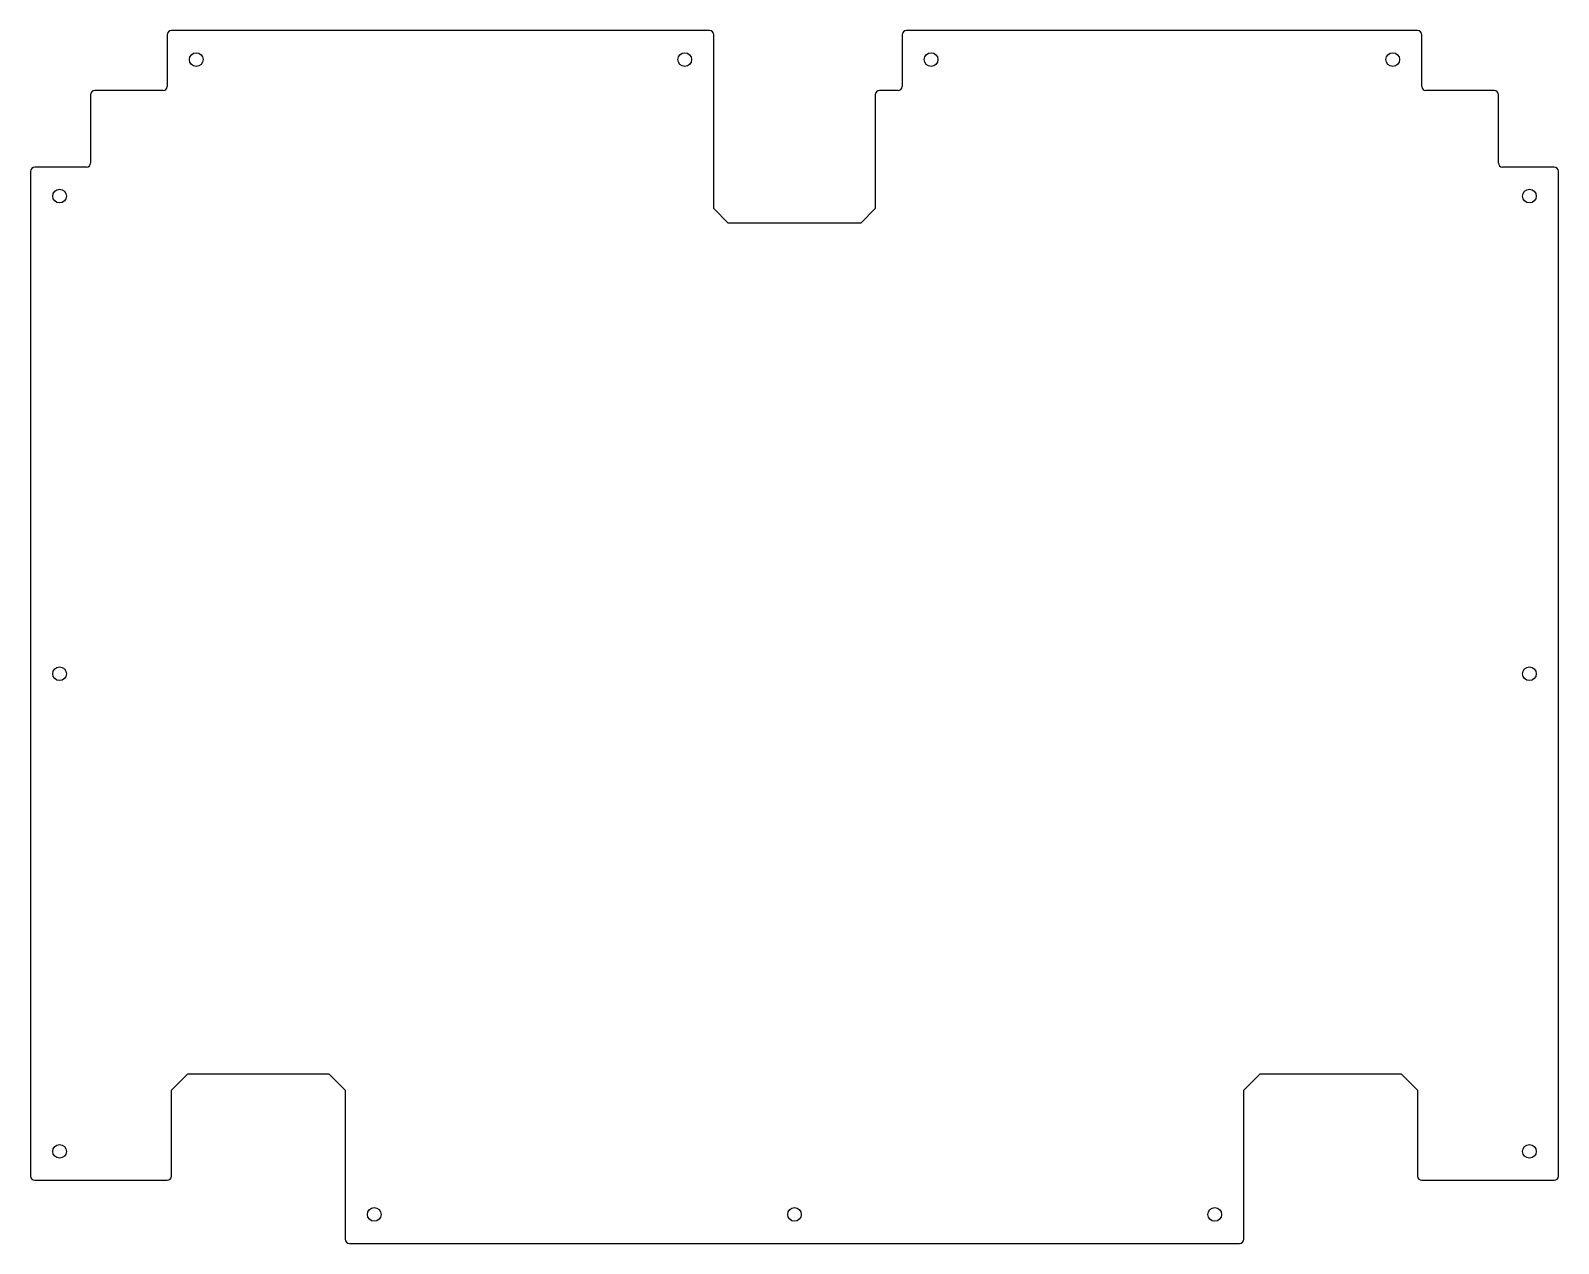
# Model space of a CAD drawing. Header units: millimetres. Extents: x -369 to 369, y -293 to 293.
import ezdxf

# ---------------------------------------------------------------- set-up
doc = ezdxf.new("R2010")
doc.units = ezdxf.units.MM
doc.layers.add('CUTOUTS', color=1, linetype='CONTINUOUS')
doc.layers.add('PERIMETER', color=5, linetype='CONTINUOUS')

msp = doc.modelspace()

# ---------------------------------------------------------------- linework, layer by layer
at = {"layer": 'CUTOUTS'}
for centre in [(-289, 279), (-53, 279), (66, 279), (289, 279), (-355, 213), (355, 213), (-355, -17.75), (355, -17.75), (-355, -248.5), (355, -248.5), (-203, -279), (0, -279), (203, -279)]:
    msp.add_circle(centre, 3.3, dxfattribs=at)
at = {"layer": 'PERIMETER'}
for p, q in [((-303, 291), (-303, 266)), ((-41, 293), (-301, 293)), ((-39, 207), (-39, 291)), ((52, 291), (52, 266)), ((301, 293), (54, 293)), ((303, 266), (303, 291)), ((-340, 262), (-340, 229)), ((-305, 264), (-338, 264)), ((39, 262), (39, 207)), ((50, 264), (41, 264)), ((338, 264), (305, 264)), ((340, 229), (340, 262)), ((-369, 225), (-369, -260.5)), ((-342, 227), (-367, 227)), ((367, 227), (342, 227)), ((369, -260.5), (369, 225)), ((-32, 200), (-39, 207)), ((39, 207), (32, 200)), ((32, 200), (-32, 200)), ((-301, -219), (-293, -211)), ((-293, -211), (-225, -211)), ((-225, -211), (-217, -219)), ((217, -219), (225, -211)), ((225, -211), (293, -211)), ((293, -211), (301, -219)), ((-301, -260.5), (-301, -219)), ((-217, -219), (-217, -291)), ((217, -291), (217, -219)), ((301, -219), (301, -260.5)), ((-367, -262.5), (-303, -262.5)), ((303, -262.5), (367, -262.5)), ((-215, -293), (215, -293))]:
    msp.add_line(p, q, dxfattribs=at)
for centre, start, end in [((-301, 291), 90, 180), ((-41, 291), 0, 90), ((54, 291), 90, 180), ((301, 291), 0, 90), ((-305, 266), -90, 0), ((50, 266), -90, 0), ((305, 266), 180, 270), ((-338, 262), 90, 180), ((41, 262), 90, 180), ((338, 262), 0, 90), ((-342, 229), -90, 0), ((342, 229), 180, 270), ((-367, 225), 90, 180), ((367, 225), 0, 90), ((-367, -260.5), 180, 270), ((-303, -260.5), -90, 0), ((303, -260.5), 180, 270), ((367, -260.5), -90, 0), ((-215, -291), 180, 270), ((215, -291), -90, 0)]:
    msp.add_arc(centre, 2, start, end, dxfattribs=at)

doc.saveas('drawing.dxf')
